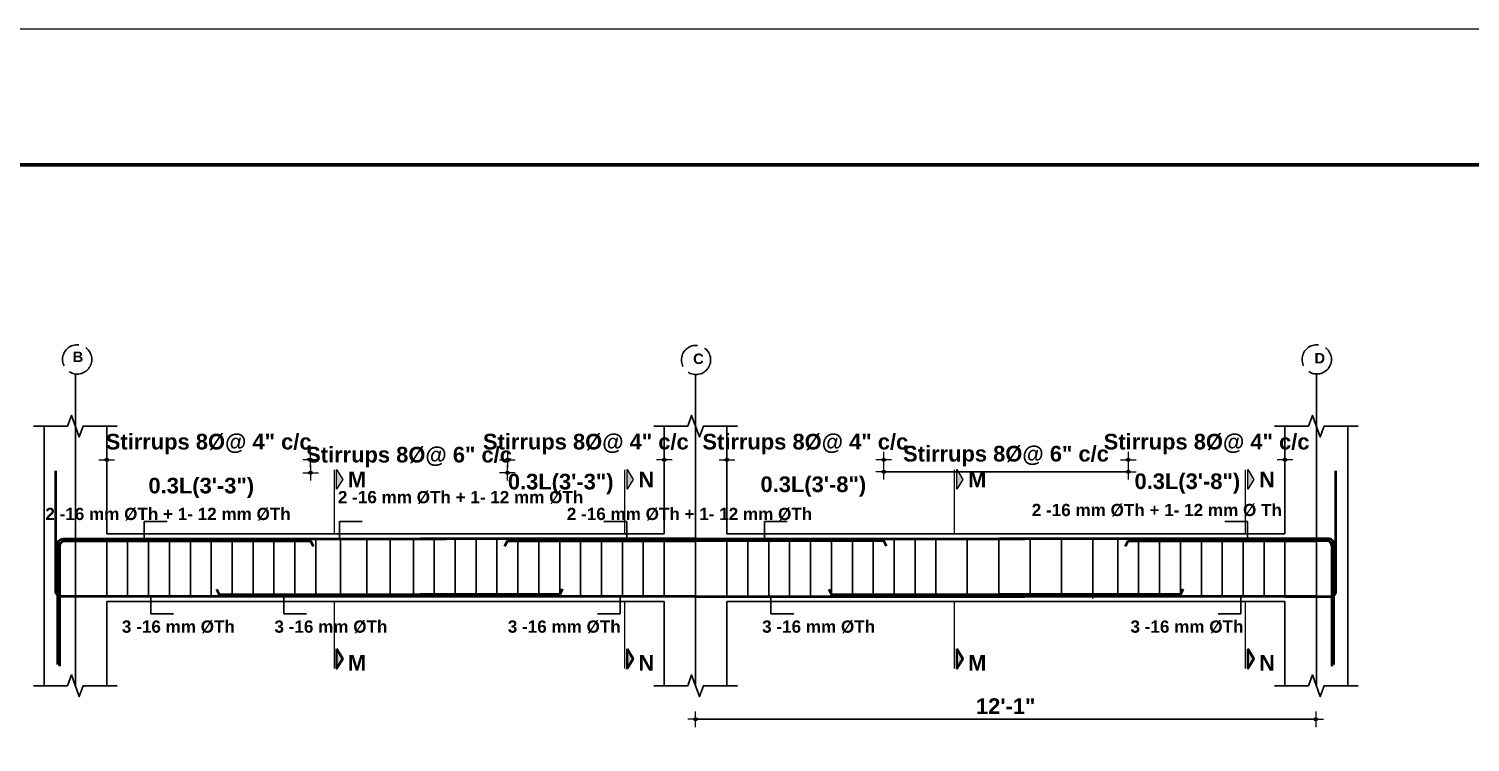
# Model space of a CAD drawing. Header units: inches. Extents: x -12073856 to 12321241, y -1226296 to 1319224.
# Drawn here: x 129944 to 130496, y 50026 to 50299 of the extents above; entities that cross this region are included whole.
import ezdxf

# ---------------------------------------------------------------- set-up
doc = ezdxf.new("R2010")
doc.units = ezdxf.units.IN
doc.header["$MEASUREMENT"] = 0
doc.header["$PDMODE"] = 35
doc.linetypes.add('ACAD_ISO02W100', pattern=[15, 12, -3])
for name, color, linetype, lineweight in [('BAR', 5, 'Continuous', 40), ('BORDER', 7, 'Continuous', 60), ('Dimension', 130, 'Continuous', 9), ('Hatch', 9, 'Continuous', 9), ('HATCH1', 4, 'ACAD_ISO02W100', 13), ('TEXT', 255, 'Continuous', 35), ('Window', 3, 'Continuous', 0)]:
    doc.layers.add(name, color=color, linetype=linetype, lineweight=lineweight)
doc.layers.add('STIRRUP', color=10, linetype='Continuous')
doc.styles.add('1.8 str', font='times.ttf', dxfattribs={"width": 0.8, "height": 6})
doc.styles.add('STYLE1', font='arialbd.ttf')
doc.dimstyles.new('1.4', dxfattribs={"dimscale": 0, "dimtxt": 6, "dimasz": 0.5, "dimexe": 2, "dimexo": 9, "dimgap": 2, "dimtad": 1, "dimdec": 0, "dimlfac": 0.5, "dimzin": 3, "dimdsep": 46, "dimlunit": 4, "dimtxsty": '1.8 str', "dimblk": 'DIM', "dimcen": 3, "dimdle": 3, "dimse1": 1, "dimse2": 1, "dimclrd": 256, "dimclre": 256, "dimclrt": 7, "dimadec": 1, "dimazin": 2, "dimtfac": 1, "dimtdec": 0, "dimtix": 1, "dimtofl": 0, "dimtmove": 2, "dimatfit": 3, "dimldrblk": 'ARROW', "dimfxl": 2, "dimfrac": 2, "dimtolj": 2, "dimtzin": 0, "dimarcsym": 0})

# ---------------------------------------------------------------- blocks, each defined once
blk = doc.blocks.new('DIM')
at = {"layer": 'Dimension'}
h = blk.add_hatch(color=256, dxfattribs=at)
h.paths.add_polyline_path([(0, 1.3), (0, 0), (1.3, 0, 0.414214)])
h.paths.add_polyline_path([(1.3, 0), (0, 0), (0, -1.3, 0.414214)])
h.paths.add_polyline_path([(0, 0), (-1.3, 0, 0.414214), (0, -1.3)])
h.paths.add_polyline_path([(0, 1.3, 0.414214), (-1.3, 0), (0, 0)])
for p, q in [((-6, 0), (6, 0)), ((0, 6), (0, -6))]:
    blk.add_line(p, q, dxfattribs=at)
blk.add_circle((0, 0), 1.28, dxfattribs=at)
blk = doc.blocks.new('*D2453')
at = {"layer": 'Defpoints', "color": 0, "ltscale": 10, "transparency": 16777216}
for p in [(130052.03, 50134.28), (129974.03, 50122.3), (130052.03, 50117.73)]:
    blk.add_point(p, dxfattribs=at)
at = {"layer": 'Dimension', "lineweight": -2, "ltscale": 10, "transparency": 16777216}
for p, q in [((129973.53, 50134.28), (129973.03, 50134.28)), ((130052.53, 50134.28), (130053.03, 50134.28))]:
    blk.add_line(p, q, dxfattribs=at)
at = {"layer": 'Dimension', "lineweight": -2, "ltscale": 10, "transparency": 16777216, "xscale": 0.5, "yscale": 0.5, "zscale": 0.5}
blk.add_blockref('DIM', (129974.03, 50134.28), dxfattribs=at)
at = {"layer": 'Dimension', "lineweight": -2, "ltscale": 10, "transparency": 16777216, "xscale": 0.5, "yscale": 0.5, "zscale": 0.5, "rotation": 180}
blk.add_blockref('DIM', (130052.03, 50134.28), dxfattribs=at)
at = {"layer": 'Dimension', "color": 7, "ltscale": 10, "transparency": 16777216, "insert": (130013.03, 50140.3), "char_height": 6, "attachment_point": 5, "style": 'STYLE1'}
blk.add_mtext('\\A2;Stirrups 8%%C@ 4" c/c', dxfattribs=at)
blk = doc.blocks.new('ARROW')
at = {"layer": 'Hatch'}
h = blk.add_hatch(color=256, dxfattribs=at)
h.dxf.hatch_style = 1
h.paths.add_polyline_path([(12191115.8, -1270860.1), (12191485.4, -1270660.1), (12191115.8, -1270660.1)])
for p, q in [((12191115.8, -1270860.1), (12191115.8, -1270060.1)), ((12191015.8, -1270160.1), (12196382.9, -1270160.1)), ((12191485.4, -1270660.1), (12190746.1, -1270660.1)), ((12190746.1, -1270660.1), (12191115.8, -1270860.1)), ((12191485.4, -1270660.1), (12191115.8, -1270860.1))]:
    blk.add_line(p, q, dxfattribs=at)
blk = doc.blocks.new('*D2454')
at = {"layer": 'Defpoints', "color": 0, "ltscale": 10, "transparency": 16777216}
for p in [(130127.38, 50129.3), (130052.03, 50112.75), (130127.38, 50098.24)]:
    blk.add_point(p, dxfattribs=at)
at = {"layer": 'Dimension', "lineweight": -2, "ltscale": 10, "transparency": 16777216}
for p, q in [((130051.53, 50129.3), (130051.03, 50129.3)), ((130127.88, 50129.3), (130128.38, 50129.3))]:
    blk.add_line(p, q, dxfattribs=at)
at = {"layer": 'Dimension', "lineweight": -2, "ltscale": 10, "transparency": 16777216, "xscale": 0.5, "yscale": 0.5, "zscale": 0.5}
blk.add_blockref('DIM', (130052.03, 50129.3), dxfattribs=at)
at = {"layer": 'Dimension', "lineweight": -2, "ltscale": 10, "transparency": 16777216, "xscale": 0.5, "yscale": 0.5, "zscale": 0.5, "rotation": 180}
blk.add_blockref('DIM', (130127.38, 50129.3), dxfattribs=at)
at = {"layer": 'Dimension', "color": 7, "ltscale": 10, "transparency": 16777216, "insert": (130089.71, 50135.32), "char_height": 6, "attachment_point": 5, "style": 'STYLE1'}
blk.add_mtext('\\A2;Stirrups 8%%C@ 6" c/c', dxfattribs=at)
blk = doc.blocks.new('*D2455')
at = {"layer": 'Defpoints', "color": 0, "ltscale": 10, "transparency": 16777216}
for p in [(130187.38, 50134.28), (130187.38, 50120.73), (130127.38, 50103.22)]:
    blk.add_point(p, dxfattribs=at)
at = {"layer": 'Dimension', "lineweight": -2, "ltscale": 10, "transparency": 16777216}
for p, q in [((130126.88, 50134.28), (130126.38, 50134.28)), ((130187.88, 50134.28), (130188.38, 50134.28))]:
    blk.add_line(p, q, dxfattribs=at)
at = {"layer": 'Dimension', "lineweight": -2, "ltscale": 10, "transparency": 16777216, "xscale": 0.5, "yscale": 0.5, "zscale": 0.5}
blk.add_blockref('DIM', (130127.38, 50134.28), dxfattribs=at)
at = {"layer": 'Dimension', "lineweight": -2, "ltscale": 10, "transparency": 16777216, "xscale": 0.5, "yscale": 0.5, "zscale": 0.5, "rotation": 180}
blk.add_blockref('DIM', (130187.38, 50134.28), dxfattribs=at)
at = {"layer": 'Dimension', "color": 7, "ltscale": 10, "transparency": 16777216, "insert": (130157.38, 50140.3), "char_height": 6, "attachment_point": 5, "style": 'STYLE1'}
blk.add_mtext('\\A2;Stirrups 8%%C@ 4" c/c', dxfattribs=at)
blk = doc.blocks.new('*D2456')
at = {"layer": 'Defpoints', "color": 0, "ltscale": 10, "transparency": 16777216}
for p in [(130211.38, 50134.28), (130211.38, 50120.73), (130271.38, 50103.22)]:
    blk.add_point(p, dxfattribs=at)
at = {"layer": 'Dimension', "lineweight": -2, "ltscale": 10, "transparency": 16777216}
for p, q in [((130210.88, 50134.28), (130210.38, 50134.28)), ((130271.88, 50134.28), (130272.38, 50134.28))]:
    blk.add_line(p, q, dxfattribs=at)
at = {"layer": 'Dimension', "lineweight": -2, "ltscale": 10, "transparency": 16777216, "xscale": 0.5, "yscale": 0.5, "zscale": 0.5}
blk.add_blockref('DIM', (130211.38, 50134.28), dxfattribs=at)
at = {"layer": 'Dimension', "lineweight": -2, "ltscale": 10, "transparency": 16777216, "xscale": 0.5, "yscale": 0.5, "zscale": 0.5, "rotation": 180}
blk.add_blockref('DIM', (130271.38, 50134.28), dxfattribs=at)
at = {"layer": 'Dimension', "color": 7, "ltscale": 10, "transparency": 16777216, "insert": (130241.38, 50140.3), "char_height": 6, "attachment_point": 5, "style": 'STYLE1'}
blk.add_mtext('\\A2;Stirrups 8%%C@ 4" c/c', dxfattribs=at)
blk = doc.blocks.new('*D2457')
at = {"layer": 'Defpoints', "color": 0, "ltscale": 10, "transparency": 16777216}
for p in [(130424.95, 50134.28), (130424.95, 50120.73), (130364.95, 50103.22)]:
    blk.add_point(p, dxfattribs=at)
at = {"layer": 'Dimension', "lineweight": -2, "ltscale": 10, "transparency": 16777216}
for p, q in [((130364.45, 50134.28), (130363.95, 50134.28)), ((130425.45, 50134.28), (130425.95, 50134.28))]:
    blk.add_line(p, q, dxfattribs=at)
at = {"layer": 'Dimension', "lineweight": -2, "ltscale": 10, "transparency": 16777216, "xscale": 0.5, "yscale": 0.5, "zscale": 0.5}
blk.add_blockref('DIM', (130364.95, 50134.28), dxfattribs=at)
at = {"layer": 'Dimension', "lineweight": -2, "ltscale": 10, "transparency": 16777216, "xscale": 0.5, "yscale": 0.5, "zscale": 0.5, "rotation": 180}
blk.add_blockref('DIM', (130424.95, 50134.28), dxfattribs=at)
at = {"layer": 'Dimension', "color": 7, "ltscale": 10, "transparency": 16777216, "insert": (130394.95, 50140.3), "char_height": 6, "attachment_point": 5, "style": 'STYLE1'}
blk.add_mtext('\\A2;Stirrups 8%%C@ 4" c/c', dxfattribs=at)
blk = doc.blocks.new('*D2458')
at = {"layer": 'Defpoints', "color": 0, "ltscale": 10, "transparency": 16777216}
for p in [(130364.95, 50129.67), (130271.38, 50098.24), (130364.95, 50098.24)]:
    blk.add_point(p, dxfattribs=at)
at = {"layer": 'Dimension', "lineweight": -2, "ltscale": 10, "transparency": 16777216}
blk.add_line((130271.88, 50129.67), (130364.45, 50129.67), dxfattribs=at)
at = {"layer": 'Dimension', "lineweight": -2, "ltscale": 10, "transparency": 16777216, "xscale": 0.5, "yscale": 0.5, "zscale": 0.5, "rotation": 180}
blk.add_blockref('DIM', (130271.38, 50129.67), dxfattribs=at)
at = {"layer": 'Dimension', "lineweight": -2, "ltscale": 10, "transparency": 16777216, "xscale": 0.5, "yscale": 0.5, "zscale": 0.5}
blk.add_blockref('DIM', (130364.95, 50129.67), dxfattribs=at)
at = {"layer": 'Dimension', "color": 7, "ltscale": 10, "transparency": 16777216, "insert": (130318.17, 50135.69), "char_height": 6, "attachment_point": 5, "style": 'STYLE1'}
blk.add_mtext('\\A2;Stirrups 8%%C@ 6" c/c', dxfattribs=at)
blk = doc.blocks.new('*D2459')
at = {"layer": 'Defpoints', "color": 0, "ltscale": 10, "transparency": 16777216}
for p in [(130199.38, 50047.78), (130436.74, 50047.78), (130436.74, 50034.97)]:
    blk.add_point(p, dxfattribs=at)
at = {"layer": 'Dimension', "lineweight": -2, "ltscale": 10, "transparency": 16777216}
blk.add_line((130199.88, 50034.97), (130436.24, 50034.97), dxfattribs=at)
at = {"layer": 'Dimension', "lineweight": -2, "ltscale": 10, "transparency": 16777216, "xscale": 0.5, "yscale": 0.5, "zscale": 0.5, "rotation": 180}
blk.add_blockref('DIM', (130199.38, 50034.97), dxfattribs=at)
at = {"layer": 'Dimension', "lineweight": -2, "ltscale": 10, "transparency": 16777216, "xscale": 0.5, "yscale": 0.5, "zscale": 0.5}
blk.add_blockref('DIM', (130436.74, 50034.97), dxfattribs=at)
at = {"layer": 'Dimension', "color": 7, "ltscale": 10, "transparency": 16777216, "insert": (130318.06, 50039.98), "char_height": 6, "attachment_point": 5, "style": 'STYLE1'}
blk.add_mtext('\\A2;12\'-1"', dxfattribs=at)

msp = doc.modelspace()

# ---------------------------------------------------------------- hatches: boundary and pattern name
at = {"layer": 'TEXT', "ltscale": 10}
for points in [[(130062.02, 50130.52), (130062.02, 50123.02), (130064.33, 50126.77)], [(130173.18, 50130.52), (130173.18, 50123.02), (130175.49, 50126.77)], [(130299.37, 50130.52), (130299.37, 50123.02), (130301.68, 50126.77)], [(130410.75, 50130.52), (130410.75, 50123.02), (130413.06, 50126.77)], [(130062.02, 50054.38), (130062.02, 50061.88), (130064.33, 50058.13)], [(130173.18, 50054.38), (130173.18, 50061.88), (130175.49, 50058.13)], [(130299.37, 50054.38), (130299.37, 50061.88), (130301.68, 50058.13)], [(130410.75, 50054.38), (130410.75, 50061.88), (130413.06, 50058.13)]]:
    msp.add_hatch(color=256, dxfattribs=at).paths.add_polyline_path(points)

# ---------------------------------------------------------------- linework, layer by layer
for p, q in [((129962.03, 50147.14), (129962.03, 50167.09)), ((130199.38, 50147.14), (130199.38, 50167.09)), ((130436.95, 50147.14), (130436.95, 50167.09)), ((129962.03, 50147.14), (129962.03, 50047.78)), ((130199.38, 50147.14), (130199.38, 50047.78)), ((130436.95, 50147.14), (130436.95, 50047.78)), ((129962.03, 50047.78), (129962.03, 50067.73)), ((130199.38, 50047.78), (130199.38, 50067.73)), ((130436.95, 50047.78), (130436.95, 50067.73))]:
    msp.add_line(p, q)
at = {"ltscale": 10}
for p, q in [((129950.03, 50079.97), (129950.03, 50147.14)), ((129974.03, 50105.97), (129974.03, 50147.14)), ((130187.38, 50105.97), (130187.38, 50147.14)), ((130211.38, 50105.97), (130211.38, 50147.14)), ((130424.95, 50105.97), (130424.95, 50147.14)), ((130448.95, 50103.22), (130448.95, 50147.14)), ((129974.03, 50105.97), (130172.33, 50105.97)), ((130094.03, 50105.97), (130187.38, 50105.97)), ((130325.38, 50105.97), (130211.38, 50105.97)), ((130298.52, 50105.97), (130424.95, 50105.97)), ((130448.95, 50047.78), (130448.95, 50103.22)), ((129950.03, 50047.78), (129950.03, 50079.97)), ((129974.03, 50047.78), (129974.03, 50079.97)), ((129974.03, 50079.97), (130170.55, 50079.97)), ((130094.03, 50079.97), (130187.38, 50079.97)), ((130187.38, 50047.78), (130187.38, 50079.97)), ((130325.38, 50079.97), (130211.38, 50079.97)), ((130211.38, 50047.78), (130211.38, 50079.97)), ((130298.52, 50079.97), (130424.95, 50079.97)), ((130424.95, 50047.78), (130424.95, 50079.97))]:
    msp.add_line(p, q, dxfattribs=at)
at = {"linetype": 'Continuous', "ltscale": 10}
for points in [[(129978.03, 50147.14), (129965.03, 50147.14), (129963.53, 50143.01), (129960.53, 50151.26), (129959.03, 50147.14), (129946.03, 50147.14)], [(130215.38, 50147.14), (130202.38, 50147.14), (130200.88, 50143.01), (130197.88, 50151.26), (130196.38, 50147.14), (130183.38, 50147.14)], [(130452.95, 50147.14), (130439.95, 50147.14), (130438.45, 50143.01), (130435.45, 50151.26), (130433.95, 50147.14), (130420.95, 50147.14)], [(129978.03, 50047.78), (129965.03, 50047.78), (129963.53, 50043.66), (129960.53, 50051.9), (129959.03, 50047.78), (129946.03, 50047.78)], [(130215.38, 50047.78), (130202.38, 50047.78), (130200.88, 50043.66), (130197.88, 50051.9), (130196.38, 50047.78), (130183.38, 50047.78)], [(130452.95, 50047.78), (130439.95, 50047.78), (130438.45, 50043.66), (130435.45, 50051.9), (130433.95, 50047.78), (130420.95, 50047.78)]]:
    msp.add_lwpolyline(points, dxfattribs=at)
at = {"layer": 'BAR', "ltscale": 10}
for p, q in [((130199.38, 50103.97), (130094.03, 50103.97)), ((130199.38, 50103.97), (130325.38, 50103.97)), ((130436.95, 50103.97), (130315.38, 50103.97)), ((130199.38, 50081.97), (130094.03, 50081.97)), ((130199.38, 50081.97), (130325.38, 50081.97)), ((130436.95, 50081.97), (130315.38, 50081.97))]:
    msp.add_line(p, q, dxfattribs=at)
for points in [[(129974.03, 50081.97), (129956.55, 50081.97, -0.414214), (129954.53, 50083.99), (129954.53, 50129.97)], [(130424.95, 50081.97), (130442.44, 50081.97, 0.414214), (130444.45, 50083.99), (130444.45, 50129.97)], [(129955.28, 50055.97), (129955.28, 50101.95, -0.414214), (129957.3, 50103.97), (129974.03, 50103.97)], [(129956.03, 50055.22), (129956.03, 50101.2, -0.414214), (129958.05, 50103.22), (129974.03, 50103.22)], [(130443.7, 50055.97), (130443.7, 50101.95, 0.414214), (130441.69, 50103.97), (130424.95, 50103.97)], [(130442.95, 50055.22), (130442.95, 50101.2, 0.414214), (130440.94, 50103.22), (130424.95, 50103.22)]]:
    msp.add_lwpolyline(points, format="xyb", dxfattribs=at)
for points in [[(129962.03, 50103.97), (130104.03, 50103.97)], [(129962.03, 50103.22), (130052.03, 50103.22), (130052.99, 50101.22)], [(130126.34, 50101.22), (130127.38, 50103.22), (130199.38, 50103.22)], [(130272.43, 50101.22), (130271.38, 50103.22), (130199.38, 50103.22)], [(130363.91, 50101.22), (130364.95, 50103.22), (130436.95, 50103.22)], [(130104.03, 50081.97), (129962.03, 50081.97)], [(130016.08, 50084.72), (130017.03, 50082.72), (130104.03, 50082.72)], [(130148.34, 50084.72), (130147.38, 50082.72), (130094.03, 50082.72)], [(130250.43, 50084.72), (130251.38, 50082.72), (130325.38, 50082.72)], [(130385.91, 50084.72), (130384.95, 50082.72), (130315.38, 50082.72)]]:
    msp.add_lwpolyline(points, dxfattribs=at)
at = {"layer": 'BORDER'}
msp.add_lwpolyline([(131209.5, 50247.19), (131209.5, 48156.34), (128146.66, 48156.34), (128146.66, 50247.19)], close=True, dxfattribs=at)
at = {"layer": 'Dimension', "ltscale": 10}
for p, q in [((130061.16, 50105.97), (130061.16, 50130.47)), ((130172.33, 50105.97), (130172.33, 50130.47)), ((130298.52, 50105.97), (130298.52, 50130.47)), ((130409.89, 50105.97), (130409.89, 50130.47)), ((130061.16, 50054.43), (130061.16, 50079.97)), ((130172.33, 50054.43), (130172.33, 50079.97)), ((130298.52, 50054.43), (130298.52, 50079.97)), ((130409.89, 50054.43), (130409.89, 50079.97))]:
    msp.add_line(p, q, dxfattribs=at)
for points in [[(130062.02, 50123.02), (130062.02, 50130.52), (130064.33, 50126.77), (130062.02, 50123.02)], [(130173.18, 50123.02), (130173.18, 50130.52), (130175.49, 50126.77), (130173.18, 50123.02)], [(130299.37, 50123.02), (130299.37, 50130.52), (130301.68, 50126.77), (130299.37, 50123.02)], [(130410.75, 50123.02), (130410.75, 50130.52), (130413.06, 50126.77), (130410.75, 50123.02)]]:
    msp.add_lwpolyline(points, dxfattribs=at)
at = {"layer": 'HATCH1', "lineweight": 25}
for centre in [(129962.71, 50172.66), (130199.55, 50172.46), (130437.12, 50172.69)]:
    msp.add_circle(centre, 5.6, dxfattribs=at)
at = {"layer": 'STIRRUP'}
for p, q in [((129974.03, 50104.37), (129974.03, 50081.57)), ((129982.03, 50104.37), (129982.03, 50081.57)), ((129990.03, 50104.37), (129990.03, 50081.57)), ((129998.03, 50104.37), (129998.03, 50081.57)), ((130006.03, 50104.37), (130006.03, 50081.57)), ((130014.03, 50104.37), (130014.03, 50081.57)), ((130022.03, 50104.37), (130022.03, 50081.57)), ((130030.03, 50104.37), (130030.03, 50081.57)), ((130038.03, 50104.37), (130038.03, 50081.57)), ((130046.03, 50104.37), (130046.03, 50081.57)), ((130054.03, 50104.37), (130054.03, 50081.57)), ((130063.52, 50104.37), (130063.52, 50081.57)), ((130073.57, 50104.37), (130073.57, 50081.57)), ((130082.48, 50104.37), (130082.48, 50081.57)), ((130091.38, 50104.37), (130091.38, 50081.57)), ((130099.38, 50104.37), (130099.38, 50081.57)), ((130107.38, 50104.37), (130107.38, 50081.57)), ((130115.38, 50104.37), (130115.38, 50081.57)), ((130123.38, 50104.37), (130123.38, 50081.57)), ((130131.38, 50104.37), (130131.38, 50081.57)), ((130139.38, 50104.37), (130139.38, 50081.57)), ((130147.38, 50104.37), (130147.38, 50081.57)), ((130155.38, 50104.37), (130155.38, 50081.57)), ((130163.38, 50104.37), (130163.38, 50081.57)), ((130171.38, 50104.37), (130171.38, 50081.57)), ((130179.38, 50104.37), (130179.38, 50081.57)), ((130187.38, 50104.37), (130187.38, 50081.57)), ((130211.38, 50104.37), (130211.38, 50081.57)), ((130219.38, 50104.37), (130219.38, 50081.57)), ((130227.38, 50104.37), (130227.38, 50081.57)), ((130235.38, 50104.37), (130235.38, 50081.57)), ((130243.38, 50104.37), (130243.38, 50081.57)), ((130251.38, 50104.37), (130251.38, 50081.57)), ((130259.38, 50104.37), (130259.38, 50081.57)), ((130267.38, 50104.37), (130267.38, 50081.57)), ((130275.38, 50104.37), (130275.38, 50081.57)), ((130283.38, 50104.37), (130283.38, 50081.57)), ((130291.38, 50104.37), (130291.38, 50081.57)), ((130303.38, 50104.37), (130303.38, 50081.57)), ((130315.38, 50104.37), (130315.38, 50081.57)), ((130327.38, 50104.37), (130327.38, 50081.57)), ((130339.38, 50104.37), (130339.38, 50081.57)), ((130351.38, 50104.37), (130351.38, 50081.57)), ((130351.38, 50103.97), (130351.38, 50081.17)), ((130360.95, 50104.37), (130360.95, 50081.57)), ((130368.95, 50104.37), (130368.95, 50081.57)), ((130376.95, 50104.37), (130376.95, 50081.57)), ((130384.95, 50104.37), (130384.95, 50081.57)), ((130392.95, 50104.37), (130392.95, 50081.57)), ((130400.95, 50104.37), (130400.95, 50081.57)), ((130408.95, 50104.37), (130408.95, 50081.57)), ((130416.95, 50104.37), (130416.95, 50081.57)), ((130424.95, 50104.37), (130424.95, 50081.57))]:
    msp.add_line(p, q, dxfattribs=at)
at = {"layer": 'TEXT', "ltscale": 10}
for points in [[(130062.02, 50061.88), (130062.02, 50054.38), (130064.33, 50058.13), (130062.02, 50061.88)], [(130173.18, 50061.88), (130173.18, 50054.38), (130175.49, 50058.13), (130173.18, 50061.88)], [(130299.37, 50061.88), (130299.37, 50054.38), (130301.68, 50058.13), (130299.37, 50061.88)], [(130410.75, 50061.88), (130410.75, 50054.38), (130413.06, 50058.13), (130410.75, 50061.88)]]:
    msp.add_lwpolyline(points, dxfattribs=at)
at = {"layer": 'Window'}
msp.add_lwpolyline([(131261.5, 50299.19), (131261.5, 48104.34), (128094.66, 48104.34), (128094.66, 50299.19)], close=True, dxfattribs=at)

# ---------------------------------------------------------------- texts
at = {"layer": 'HATCH1', "lineweight": 25, "style": 'STYLE1'}
for s, p in [('B', (129961.02, 50171.67)), ('C', (130198.45, 50170.91)), ('D', (130436.25, 50171.14))]:
    msp.add_text(s, height=4, dxfattribs=at).set_placement(p)
at = {"layer": 'TEXT', "style": 'STYLE1'}
for s, p in [('0.3L(3\'-3")', (129989.99, 50121.39)), ('0.3L(3\'-3")', (130127.55, 50122.91)), ('0.3L(3\'-8")', (130224.23, 50121.89)), ('0.3L(3\'-8")', (130367.36, 50123.05))]:
    msp.add_text(s, height=6, dxfattribs=at).set_placement(p)
at = {"layer": 'TEXT', "ltscale": 10, "style": 'STYLE1'}
for s, height, p in [('M', 6, (130066.31, 50123.68)), ('N', 6, (130177.49, 50123.68)), ('M', 6, (130303.66, 50123.68)), ('N', 6, (130415.05, 50123.68)), ('2 -16 mm %%CTh + 1- 12 mm %%CTh', 4.68, (130062.5, 50117.63)), ('2 -16 mm %%CTh + 1- 12 mm %%CTh', 4.68, (129950.53, 50111.2)), ('2 -16 mm %%CTh + 1- 12 mm %%CTh', 4.68, (130150.11, 50111.2)), ('2 -16 mm %%CTh + 1- 12 mm %%C Th', 4.68, (130328.05, 50112.71)), ('3 -16 mm %%CTh ', 4.68, (129979.84, 50068.08)), ('3 -16 mm %%CTh ', 4.68, (130038.21, 50068.08)), ('3 -16 mm %%CTh ', 4.68, (130127.51, 50068.08)), ('3 -16 mm %%CTh ', 4.68, (130224.86, 50068.08)), ('3 -16 mm %%CTh ', 4.68, (130365.82, 50068.08)), ('M', 6, (130066.31, 50053.55)), ('N', 6, (130177.49, 50053.55)), ('M', 6, (130303.66, 50053.55)), ('N', 6, (130415.05, 50053.55))]:
    msp.add_text(s, height=height, dxfattribs=at).set_placement(p)

# ---------------------------------------------------------------- dimensions: what is measured, and where the dimension line sits
at = {"layer": 'Dimension', "ltscale": 10}
for base, p1, p2, text, picture, middle in [((130052.03, 50134.28), (129974.03, 50122.3), (130052.03, 50117.73), 'Stirrups 8%%C@ 4" c/c', '*D2453', (130013.03, 50140.3)), ((130187.38, 50134.28), (130127.38, 50103.22), (130187.38, 50120.73), 'Stirrups 8%%C@ 4" c/c', '*D2455', (130157.38, 50140.3)), ((130424.95, 50134.28), (130364.95, 50103.22), (130424.95, 50120.73), 'Stirrups 8%%C@ 4" c/c', '*D2457', (130394.95, 50140.3)), ((130127.38, 50129.3), (130052.03, 50112.75), (130127.38, 50098.24), 'Stirrups 8%%C@ 6" c/c', '*D2454', (130089.71, 50135.32)), ((130364.95, 50129.67), (130271.38, 50098.24), (130364.95, 50098.24), 'Stirrups 8%%C@ 6" c/c', '*D2458', (130318.17, 50135.69)), ((130436.74, 50034.97), (130199.38, 50047.78), (130436.74, 50047.78), '12\'-1"', '*D2459', (130318.06, 50039.98))]:
    dim = msp.add_linear_dim(base=base, p1=p1, p2=p2, text=text, dimstyle='1.4', override={"dimscale": 1, "dimtxsty": 'STYLE1'}, dxfattribs=at)
    dim.commit()
    dim.dimension.update_dxf_attribs({"geometry": picture, "text_midpoint": middle})
dim = msp.add_linear_dim(base=(130211.38, 50134.28), p1=(130271.38, 50103.22), p2=(130211.38, 50120.73), angle=180, text='Stirrups 8%%C@ 4" c/c', dimstyle='1.4', override={"dimscale": 1, "dimtxsty": 'STYLE1'}, dxfattribs=at)
dim.commit()
dim.dimension.update_dxf_attribs({"geometry": '*D2456', "text_midpoint": (130241.38, 50140.3)})

# ---------------------------------------------------------------- leaders
for points in [[(129988.39, 50104.37), (129988.39, 50110.58), (129997.11, 50110.58)], [(130063.07, 50104.37), (130063.07, 50110.58), (130071.79, 50110.58)], [(130173.03, 50104.37), (130173.03, 50110.58), (130164.31, 50110.58)], [(130225.74, 50104.37), (130225.74, 50110.58), (130234.46, 50110.58)], [(130410.59, 50104.37), (130410.59, 50110.58), (130401.87, 50110.58)], [(129990.87, 50081.57), (129990.87, 50075.36), (129999.59, 50075.36)], [(130041.8, 50081.57), (130041.8, 50075.36), (130050.52, 50075.36)], [(130170.55, 50081.57), (130170.55, 50075.36), (130161.83, 50075.36)], [(130228.22, 50081.57), (130228.22, 50075.36), (130236.94, 50075.36)], [(130408.11, 50081.57), (130408.11, 50075.36), (130399.39, 50075.36)]]:
    msp.add_leader(points, dimstyle='1.4', override={"dimscale": 1, "dimtxsty": 'STYLE1'}, dxfattribs=at)

doc.saveas('drawing.dxf')
